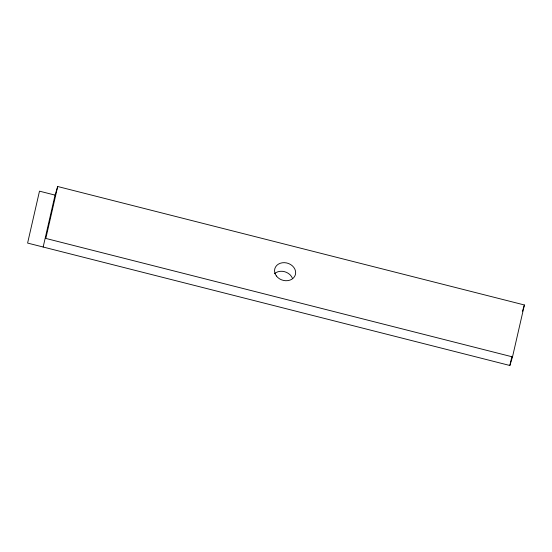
<?xml version="1.0" encoding="UTF-8"?>
<svg xmlns="http://www.w3.org/2000/svg" width="552" height="552" viewBox="0 0 552 552"><rect width="100%" height="100%" fill="white"/><g stroke="black" fill="none" stroke-linecap="round" stroke-linejoin="round"><path stroke-width="0.83" d="M43.159 247.02L55.048 195.111L57.705 186.514L524.4 304.98L512.511 356.889L509.855 365.486L27.6 243.073L39.489 191.165L55.048 195.111M57.705 186.514L45.816 238.429L512.511 356.889M509.855 365.486L511.959 356.275M522.468 311.231L524.4 304.98M274.461 273.695A10.709 8.866 17.2 0 1 292.422 278.249M276.373 275.959A10.709 8.866 17.2 0 0 294.609 276.483A10.709 8.866 17.2 0 0 284.335 262.662A10.709 8.866 17.2 0 0 276.373 275.959"/></g></svg>
